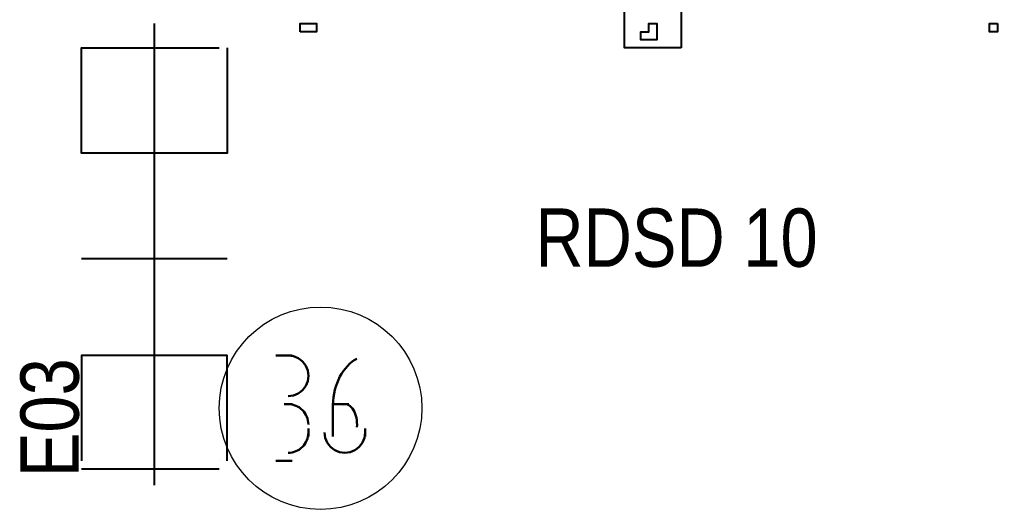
# Model space of a CAD drawing. Header units: metres. Extents: x -941 to 1333, y -28 to 1490.
# Drawn here: x 840.673 to 843.185, y 354.211 to 355.471 of the extents above; entities that cross this region are included whole.
import ezdxf

# ---------------------------------------------------------------- set-up
doc = ezdxf.new("R2010")
doc.units = ezdxf.units.M
doc.styles.add('style2A', font='swissc.ttf')

msp = doc.modelspace()

# ---------------------------------------------------------------- linework, layer by layer
at = {"lineweight": 25}
for points in [[(842.37311, 355.39824), (842.22731, 355.39824), (842.22731, 355.54404), (842.22731, 355.50239), (842.37311, 355.50239), (842.37311, 355.54404)], [(841.39418, 355.4399), (841.39418, 355.46073), (841.415, 355.46073), (841.43583, 355.46073), (841.43583, 355.4399), (841.415, 355.4399)], [(842.2898, 355.41907), (842.26897, 355.41907), (842.26897, 355.4399), (842.2898, 355.4399), (842.2898, 355.46073), (842.31063, 355.46073), (842.31063, 355.4399), (842.31063, 355.41907)], [(843.18542, 355.46073), (843.18542, 355.4399), (843.16459, 355.4399), (843.16459, 355.46073)]]:
    msp.add_lwpolyline(points, close=True, dxfattribs=at)
for points in [[(841.01926, 354.27351), (841.01926, 355.46073)], [(841.39418, 355.46073), (841.39418, 355.46073)], [(841.39418, 355.46073), (841.39418, 355.46073)], [(841.415, 355.46073), (841.415, 355.46073)], [(843.16459, 355.46073), (843.16459, 355.46073)], [(843.16459, 355.46073), (843.16459, 355.46073)], [(843.18542, 355.46073), (843.18542, 355.46073)], [(843.18542, 355.46073), (843.18542, 355.46073)], [(841.415, 355.4399), (841.415, 355.4399)], [(841.43583, 355.4399), (841.43583, 355.4399)], [(842.2898, 355.41907), (842.2898, 355.41907)], [(843.18542, 355.4399), (843.18542, 355.4399)], [(843.18542, 355.4399), (843.18542, 355.4399)], [(843.18542, 355.4399), (843.18542, 355.4399)], [(840.83181, 355.39824), (840.83181, 355.39824)], [(841.20672, 355.39824), (841.20672, 355.12747), (840.83181, 355.12747), (840.83181, 355.39824), (841.18589, 355.39824)], [(841.18589, 355.39824), (841.18589, 355.39824)], [(840.83181, 355.12747), (840.83181, 355.12747)], [(840.83181, 355.12747), (840.83181, 355.12747)], [(841.20672, 355.12747), (841.20672, 355.12747)], [(841.20672, 355.12747), (841.20672, 355.12747)], [(840.83181, 354.85671), (841.20672, 354.85671)], [(841.20672, 354.336), (841.20672, 354.60676), (840.83181, 354.60676), (840.83181, 354.336)], [(840.83181, 354.60676), (840.83181, 354.60676)], [(840.83181, 354.60676), (840.83181, 354.60676)], [(841.20672, 354.60676), (841.20672, 354.60676)], [(841.20672, 354.60676), (841.20672, 354.60676)], [(840.83181, 354.336), (840.83181, 354.336)], [(840.83181, 354.31517), (841.18589, 354.31517)], [(841.18589, 354.336), (841.18589, 354.336)]]:
    msp.add_lwpolyline(points, dxfattribs=at)
at = {"lineweight": 30}
for points in [[(841.33169, 354.60676), (841.37335, 354.60676)], [(841.37335, 354.48179), (841.35252, 354.48179)], [(841.51915, 354.48179), (841.47749, 354.48179), (841.47749, 354.39848)], [(841.415, 354.41931), (841.415, 354.39848)], [(841.5608, 354.39848), (841.5608, 354.41931)], [(841.37335, 354.336), (841.33169, 354.336)]]:
    msp.add_lwpolyline(points, dxfattribs=at)
at = {"lineweight": 18}
msp.add_circle((841.44625, 354.47138), 0.26035, dxfattribs=at)
at = {"lineweight": 30}
for centre, start, end in [((841.36294, 354.55469), 269.99741, 90.00259), ((841.36294, 354.42973), 359.99741, 90.00259), ((841.36294, 354.40889), 269.99741, 0.00259), ((841.50873, 354.40889), 179.99741, 0.00259)]:
    msp.add_arc(centre, 0.05207, start, end, dxfattribs=at)
for points in [[(841.53945, 354.59875), (841.50427, 354.58044), (841.47999, 354.53368), (841.47767, 354.47977)], [(841.53082, 354.46654), (841.52392, 354.47805), (841.51418, 354.48352), (841.50451, 354.48132)], [(841.53969, 354.42269), (841.54101, 354.43881), (841.53773, 354.45504), (841.53082, 354.46654)]]:
    msp.add_open_spline(points, degree=3, dxfattribs=at)

# ---------------------------------------------------------------- texts
at = {"insert": (841.9982, 354.83309), "char_height": 0.149988, "attachment_point": 7, "style": 'style2A'}
msp.add_mtext('RDSD 10', dxfattribs=at)
at = {"insert": (840.82728, 354.29434), "char_height": 0.149988, "attachment_point": 7, "rotation": 90, "style": 'style2A'}
msp.add_mtext('E03', dxfattribs=at)

doc.saveas('drawing.dxf')
